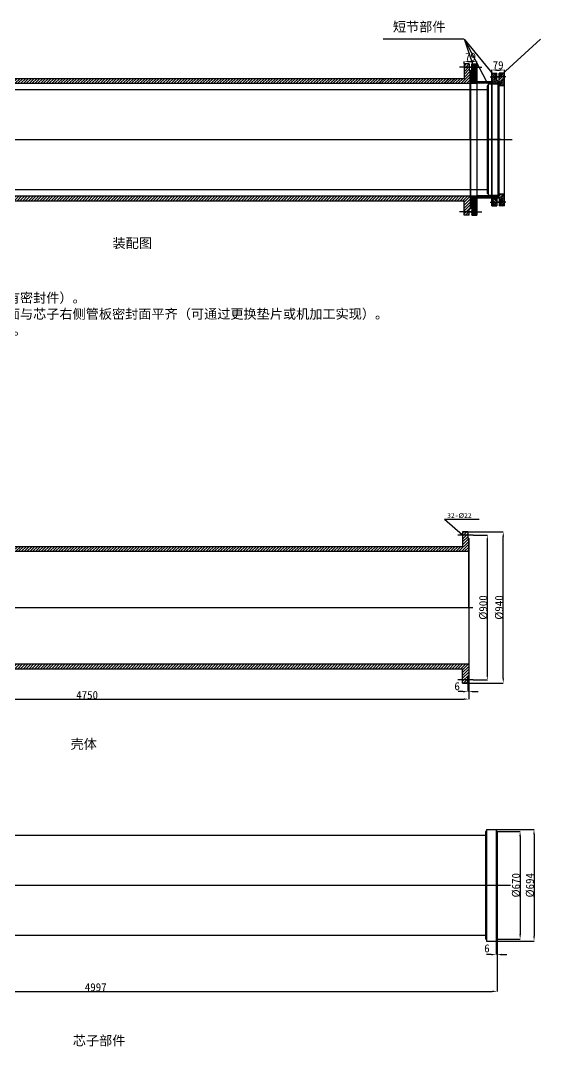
# Model space of a CAD drawing. Header units: inches. Extents: x -138276681 to 276513873, y -62941253 to 125880333.
# Drawn here: x 138259297 to 138262533, y 62936264 to 62942646 of the extents above; entities that cross this region are included whole.
import ezdxf

# ---------------------------------------------------------------- set-up
doc = ezdxf.new("R2010")
doc.units = ezdxf.units.IN
doc.header["$LTSCALE"] = 0.5
doc.header["$MEASUREMENT"] = 0
doc.linetypes.add('ACAD_ISO02W100', pattern=[15, 12, -3])
for name, color, linetype in [('假法兰2', 3, 'Continuous'), ('假法兰3', 3, 'Continuous'), ('假法兰4', 250, 'Continuous'), ('壳体', 7, 'Continuous'), ('接筒', 250, 'Continuous'), ('芯子', 1, 'Continuous'), ('装配', 1, 'Continuous')]:
    doc.layers.add(name, color=color, linetype=linetype)
doc.dimstyles.get("Standard").update_dxf_attribs({"dimscale": 10, "dimtxt": 5, "dimasz": 3, "dimexe": 0.018, "dimexo": 0.00625, "dimgap": 0.01, "dimtad": 1, "dimdec": 3, "dimdsep": 46, "dimtxsty": 'Standard', "dimcen": 0, "dimadec": 0, "dimazin": 2, "dimtfac": 1, "dimtdec": 3, "dimtofl": 0, "dimtmove": 2, "dimatfit": 3, "dimfxl": 0, "dimtolj": 1, "dimtzin": 0, "dimarcsym": 0})

# ---------------------------------------------------------------- blocks, each defined once
blk = doc.blocks.new('*D11')
at = {"layer": 'Defpoints', "color": 0}
for p in [(138257336.35876, 62938546.97844999), (138262086.35876, 62938562.97844999), (138262086.35876, 62938424.83319896)]:
    blk.add_point(p, dxfattribs=at)
at = {"layer": '壳体', "color": 0, "lineweight": -2}
for p, q in [((138257336.35876, 62938546.91594999), (138257336.35876, 62938424.65319896)), ((138262086.35876, 62938562.91594999), (138262086.35876, 62938424.65319896)), ((138257366.35876, 62938424.83319896), (138262056.35876, 62938424.83319896))]:
    blk.add_line(p, q, dxfattribs=at)
at = {"layer": '壳体', "color": 0}
for points in [[(138257366.35876, 62938429.83319896), (138257366.35876, 62938419.83319896), (138257336.35876, 62938424.83319896)], [(138262056.35876, 62938429.83319896), (138262056.35876, 62938419.83319896), (138262086.35876, 62938424.83319896)]]:
    blk.add_solid(points, dxfattribs=at)
at = {"layer": '壳体', "color": 0, "insert": (138259711.35876, 62938449.93319896), "char_height": 50, "attachment_point": 5}
blk.add_mtext('\\A1;4750', dxfattribs=at)
blk = doc.blocks.new('*D12')
at = {"layer": 'Defpoints', "color": 0}
for p in [(138262114.5960419, 62939444.47845), (138262114.5960419, 62938544.47844999), (138262202.4512049, 62938544.47844999)]:
    blk.add_point(p, dxfattribs=at)
at = {"layer": '壳体', "color": 0, "lineweight": -2}
for p, q in [((138262114.6585419, 62939444.47845), (138262202.6312049, 62939444.47845)), ((138262202.4512049, 62939414.47845), (138262202.4512049, 62938574.47844999)), ((138262114.6585419, 62938544.47844999), (138262202.6312049, 62938544.47844999))]:
    blk.add_line(p, q, dxfattribs=at)
at = {"layer": '壳体', "color": 0}
for points in [[(138262197.4512049, 62939414.47845), (138262207.4512049, 62939414.47845), (138262202.4512049, 62939444.47845)], [(138262197.4512049, 62938574.47844999), (138262207.4512049, 62938574.47844999), (138262202.4512049, 62938544.47844999)]]:
    blk.add_solid(points, dxfattribs=at)
at = {"layer": '壳体', "color": 0, "insert": (138262177.3512049, 62938994.47845002), "char_height": 50, "attachment_point": 5, "rotation": 90}
blk.add_mtext('\\A1;%%c900', dxfattribs=at)
blk = doc.blocks.new('*D13')
at = {"layer": 'Defpoints', "color": 0}
for p in [(138262048.35876, 62939464.47844999), (138262301.5204475, 62939464.47844999), (138262048.35876, 62938524.47844999)]:
    blk.add_point(p, dxfattribs=at)
at = {"layer": '壳体', "color": 0, "lineweight": -2}
for p, q in [((138262048.42126, 62939464.47844999), (138262301.7004475, 62939464.47844999)), ((138262301.5204475, 62938554.47844999), (138262301.5204475, 62939434.47844999)), ((138262048.42126, 62938524.47844999), (138262301.7004475, 62938524.47844999))]:
    blk.add_line(p, q, dxfattribs=at)
at = {"layer": '壳体', "color": 0}
for points in [[(138262296.5204475, 62939434.47844999), (138262306.5204475, 62939434.47844999), (138262301.5204475, 62939464.47844999)], [(138262296.5204475, 62938554.47844999), (138262306.5204475, 62938554.47844999), (138262301.5204475, 62938524.47844999)]]:
    blk.add_solid(points, dxfattribs=at)
at = {"layer": '壳体', "color": 0, "insert": (138262276.4204475, 62938994.47845002), "char_height": 50, "attachment_point": 5, "rotation": 90}
blk.add_mtext('\\A1;%%c940', dxfattribs=at)
blk = doc.blocks.new('*D14')
at = {"layer": 'Defpoints', "color": 0}
for p in [(138262080.35876, 62938524.47844999), (138262086.35876, 62938562.91594999), (138262080.35876, 62938471.2571065)]:
    blk.add_point(p, dxfattribs=at)
at = {"layer": '壳体', "color": 0, "lineweight": -2}
for p, q in [((138262080.35876, 62938524.41594999), (138262080.35876, 62938471.0771065)), ((138262086.35876, 62938562.85344999), (138262086.35876, 62938471.0771065)), ((138262050.35876, 62938471.2571065), (138262020.35876, 62938471.2571065)), ((138262116.35876, 62938471.2571065), (138262146.35876, 62938471.2571065))]:
    blk.add_line(p, q, dxfattribs=at)
at = {"layer": '壳体', "color": 0}
for points in [[(138262050.35876, 62938476.2571065), (138262050.35876, 62938466.2571065), (138262080.35876, 62938471.2571065)], [(138262116.35876, 62938476.2571065), (138262116.35876, 62938466.2571065), (138262086.35876, 62938471.2571065)]]:
    blk.add_solid(points, dxfattribs=at)
at = {"layer": '壳体', "color": 0, "insert": (138262014.4228531, 62938504.82126626), "char_height": 50, "attachment_point": 5}
blk.add_mtext('\\A1;6', dxfattribs=at)
blk = doc.blocks.new('*D42')
at = {"layer": 'Defpoints', "color": 0}
for p in [(138262263.35876, 62937601.7946799), (138262263.35876, 62936931.79467991), (138262406.5803019, 62936931.79467991)]:
    blk.add_point(p, dxfattribs=at)
at = {"layer": '芯子', "color": 0, "lineweight": -2}
for p, q in [((138262263.42126, 62937601.7946799), (138262406.7603019, 62937601.7946799)), ((138262406.5803019, 62937571.7946799), (138262406.5803019, 62936961.79467991)), ((138262263.42126, 62936931.79467991), (138262406.7603019, 62936931.79467991))]:
    blk.add_line(p, q, dxfattribs=at)
at = {"layer": '芯子', "color": 0}
for points in [[(138262401.5803019, 62937571.7946799), (138262411.5803019, 62937571.7946799), (138262406.5803019, 62937601.7946799)], [(138262401.5803019, 62936961.79467991), (138262411.5803019, 62936961.79467991), (138262406.5803019, 62936931.79467991)]]:
    blk.add_solid(points, dxfattribs=at)
at = {"layer": '芯子', "color": 0, "insert": (138262381.4803019, 62937266.79467992), "char_height": 50, "attachment_point": 5, "rotation": 90}
blk.add_mtext('\\A1;%%c670', dxfattribs=at)
blk = doc.blocks.new('*D43')
at = {"layer": 'Defpoints', "color": 0}
for p in [(138262257.35876, 62937613.7946799), (138262257.35876, 62936919.7946799), (138262493.1897776, 62936919.7946799)]:
    blk.add_point(p, dxfattribs=at)
at = {"layer": '芯子', "color": 0, "lineweight": -2}
for p, q in [((138262257.42126, 62937613.7946799), (138262493.3697776, 62937613.7946799)), ((138262493.1897776, 62937583.7946799), (138262493.1897776, 62936949.7946799)), ((138262257.42126, 62936919.7946799), (138262493.3697776, 62936919.7946799))]:
    blk.add_line(p, q, dxfattribs=at)
at = {"layer": '芯子', "color": 0}
for points in [[(138262488.1897776, 62937583.7946799), (138262498.1897776, 62937583.7946799), (138262493.1897776, 62937613.7946799)], [(138262488.1897776, 62936949.7946799), (138262498.1897776, 62936949.7946799), (138262493.1897776, 62936919.7946799)]]:
    blk.add_solid(points, dxfattribs=at)
at = {"layer": '芯子', "color": 0, "insert": (138262468.0897776, 62937266.79467992), "char_height": 50, "attachment_point": 5, "rotation": 90}
blk.add_mtext('\\A1;%%c694', dxfattribs=at)
blk = doc.blocks.new('*D44')
at = {"layer": 'Defpoints', "color": 0}
for p in [(138257266.35876, 62936986.72443147), (138262263.35876, 62936931.79467991), (138262263.35876, 62936606.95254218)]:
    blk.add_point(p, dxfattribs=at)
at = {"layer": '芯子', "color": 0, "lineweight": -2}
for p, q in [((138257266.35876, 62936986.66193147), (138257266.35876, 62936606.77254218)), ((138262263.35876, 62936931.73217991), (138262263.35876, 62936606.77254218)), ((138257296.35876, 62936606.95254218), (138262233.35876, 62936606.95254218))]:
    blk.add_line(p, q, dxfattribs=at)
at = {"layer": '芯子', "color": 0}
for points in [[(138257296.35876, 62936611.95254218), (138257296.35876, 62936601.95254218), (138257266.35876, 62936606.95254218)], [(138262233.35876, 62936611.95254218), (138262233.35876, 62936601.95254218), (138262263.35876, 62936606.95254218)]]:
    blk.add_solid(points, dxfattribs=at)
at = {"layer": '芯子', "color": 0, "insert": (138259764.85876, 62936632.05254218), "char_height": 50, "attachment_point": 5}
blk.add_mtext('\\A1;4997', dxfattribs=at)
blk = doc.blocks.new('*D46')
at = {"layer": 'Defpoints', "color": 0}
for p in [(138262257.35876, 62936919.7946799), (138262263.35876, 62936931.79467991), (138262257.35876, 62936835.42158555)]:
    blk.add_point(p, dxfattribs=at)
at = {"layer": '芯子', "color": 0, "lineweight": -2}
for p, q in [((138262257.35876, 62936919.7321799), (138262257.35876, 62936835.24158555)), ((138262263.35876, 62936931.73217991), (138262263.35876, 62936835.24158555)), ((138262227.35876, 62936835.42158555), (138262197.35876, 62936835.42158555)), ((138262293.35876, 62936835.42158555), (138262323.35876, 62936835.42158555))]:
    blk.add_line(p, q, dxfattribs=at)
at = {"layer": '芯子', "color": 0}
for points in [[(138262227.35876, 62936840.42158555), (138262227.35876, 62936830.42158555), (138262257.35876, 62936835.42158555)], [(138262293.35876, 62936840.42158555), (138262293.35876, 62936830.42158555), (138262263.35876, 62936835.42158555)]]:
    blk.add_solid(points, dxfattribs=at)
at = {"layer": '芯子', "color": 0, "insert": (138262200.0633715, 62936874.18024231), "char_height": 50, "attachment_point": 5}
blk.add_mtext('\\A1;6', dxfattribs=at)
blk = doc.blocks.new('壳体')
at = {"layer": '壳体'}
h = blk.add_hatch(dxfattribs=at)
h.set_pattern_fill('ANSI31', color=256, scale=100, style=0)
h.set_pattern_definition([(45, (4726.085463285446, 457.8402241244912), (-8.838834764831843, 8.838834764831844), [])])
h.paths.add_polyline_path([(4744, 470.0000000074506), (4712, 470), (4712, 450.0000000074506), (4744, 450.0000000074506)])
h.paths.add_polyline_path([(4744, -450.0000000074506), (4712, -450.0000000074506), (4712, -470), (4744, -470.0000000074506)])
h.paths.add_polyline_path([(0, 350), (4750, 350), (4750, 431.5000000074506), (4744, 431.5), (4744, 450.0000000074506), (4712, 450.0000000074506), (4712.000000029802, 380.4109851643443), (63.99999997019768, 380.4109840095043), (64, 420), (0, 419.9999999925494), (0, 407.1245800331235), (-6, 407.1245800331235), (-6, 394), (0, 394)])
h.paths.add_polyline_path([(0, 447.5), (0, 419.9999999925494), (64, 420), (64, 447.5)], flags=17)
h.paths.add_polyline_path([(63.99999997019768, -380.4109840095043), (4712.000000029802, -380.4109851643443), (4712, -450.0000000074506), (4744, -450.0000000074506), (4744, -431.5), (4750, -431.5000000074506), (4750, -350), (0, -350), (0, -394), (-6, -394), (-6, -407.1245800331235), (0, -407.1245800331235), (0, -419.9999999925494), (64, -420)])
h.paths.add_polyline_path([(0, -419.9999999925494), (0, -447.5), (64, -447.5), (64, -420)], flags=17)
for p, q in [((0, 407.1245800331235), (0, 447.5)), ((0, 447.5), (64, 447.5)), ((64, 447.5), (63.99999997019768, 380.4109840095043)), ((4778.237281948328, 450.0000000074506), (4682.471121758223, 450.0000000074506)), ((4744, 470.0000000074506), (4712, 470)), ((4712, 470), (4712.000000029802, 380.4109851643443)), ((4744, 470), (4744, 431.5)), ((-17.56384909152985, 419.9999999925494), (77.40967524051666, 420)), ((-6, 407.1245800405741), (-6, -407.1245800405741)), ((0, 407.1245800331235), (-6, 407.1245800331235)), ((0, 394), (-6, 394)), ((0, -394), (0, 393.9999999925494)), ((4744, 431.5), (4750, 431.5000000074506)), ((4750, 431.5000000074506), (4750, -431.5000000074506)), ((4750, 0), (4750, 431.4999999925494)), ((0, 350), (4750, 350)), ((64, 380.4109840095043), (4712.000000029802, 380.4109851643443)), ((-185.7936943471432, 0), (4914.206305652857, 0)), ((0, -350), (4750, -350)), ((64, -447.5), (63.99999997019768, -380.4109840095043)), ((64, -380.4109840095043), (4712.000000029802, -380.4109851643443)), ((4712, -470), (4712.000000029802, -380.4109851643443)), ((-17.56384909152985, -419.9999999925494), (77.40967524051666, -420)), ((0, -394), (-6, -394)), ((0, -407.1245800331235), (-6, -407.1245800331235)), ((0, -447.5), (0, -407.1245800331235)), ((0, -407.1245800331235), (0, -447.5)), ((4744, -470), (4744, -431.5)), ((4744, -431.5), (4750, -431.5000000074506)), ((0, -447.5), (64, -447.5)), ((4778.237281948328, -450.0000000074506), (4682.471121758223, -450.0000000074506)), ((4744, -470.0000000074506), (4712, -470))]:
    blk.add_line(p, q, dxfattribs=at)
blk = doc.blocks.new('假法兰(2)')
at = {"layer": '假法兰2'}
h = blk.add_hatch(dxfattribs=at)
h.set_pattern_fill('ANSI31', color=256, scale=20, angle=90, style=0)
h.set_pattern_definition([(135, (-138262534.2456405, -62938994.47844999), (-1.767766952966369, -1.767766952966369), [])])
h.paths.add_polyline_path([(38, 450.0000000074506), (6, 450.0000000074506), (6, 426), (0, 426), (0, 350), (38, 350)])
h.paths.add_polyline_path([(38, 450.0000000074506), (38, 470), (6, 470.0000000074506), (6, 450.0000000074506)])
h.paths.add_polyline_path([(0, -426), (6, -426), (6, -450.0000000074505), (38, -450.0000000074505), (38, -350), (0, -350)])
h.paths.add_polyline_path([(38, -470), (38, -450.0000000074506), (6, -450.0000000074505), (6, -470.0000000074505)])
for p, q in [((-28.34884703159332, 450.0000000074506), (69.29719817638397, 450.0000000074506)), ((5.999999970197678, 470.0000000074506), (38, 470)), ((6, 426), (6, 470)), ((38, 470), (38, -469.9999999925494)), ((0, -426), (0, 426)), ((0, 426), (6, 426)), ((0, 350), (38, 350)), ((-18.22916933894157, 0), (52.2109183371067, 0)), ((0, -350), (38, -350)), ((0, -426), (6, -426)), ((6, -426), (6, -470)), ((-28.34884703159332, -450.0000000074506), (69.29719817638397, -450.0000000074506)), ((5.999999970197678, -470.0000000074506), (38, -470))]:
    blk.add_line(p, q, dxfattribs=at)
blk = doc.blocks.new('假法兰(3)')
at = {"layer": '假法兰3'}
h = blk.add_hatch(dxfattribs=at)
h.set_pattern_fill('ANSI31', color=256, scale=60, angle=90, style=0)
h.set_pattern_definition([(135, (-138263848.9254724, -62938994.47844999), (-5.303300858899107, -5.303300858899106), [])])
h.paths.add_polyline_path([(32, 390), (32, 412.5000000074506), (0, 412.5), (0, 390)])
h.paths.add_polyline_path([(32, 390), (1.77635683940025e-15, 390), (3.552713678800501e-15, 350.0000000149012), (37.99999999938763, 350.0000000149012), (38, 365.0000000074506), (32, 365.0000000074506)])
h.paths.add_polyline_path([(32, -365.0000000074506), (37.99999997019768, -365.0000000074506), (37.99999997081005, -350.0000000149012), (0, -350.0000000149012), (0, -390), (32, -389.9999999999999)])
h.paths.add_polyline_path([(32, -412.5000000074505), (32, -390), (1.77635683940025e-15, -389.9999999999999), (1.77635683940025e-15, -412.4999999999998)])
at = {"layer": '假法兰3', "color": 3}
for p, q in [((-9.56914135813713, 390), (42.35759526491165, 390)), ((0, -412.5000000074506), (0, 412.5)), ((0, 412.5), (32, 412.5000000074506)), ((0, -335.0000000074506), (0, 390)), ((32, 365.0000000074506), (32, 412.5)), ((0, 350.0000000149012), (37.99999997019768, 350.0000000149012)), ((38, 365.0000000074506), (32, 365.0000000074506)), ((38, 365.0000000074506), (37.99999997019768, -365.0000000149012)), ((57.62242576479912, 0), (-19.92673662304878, 0)), ((-19.92673662304878, 0), (38, 0)), ((0, -350.0000000149012), (37.99999997019768, -350.0000000149012)), ((38, -365.0000000074506), (32, -365.0000000074506)), ((32, -365.0000000074506), (32, -412.5)), ((-9.56914135813713, -390), (42.35759526491165, -390)), ((0, -412.5), (32, -412.5000000074506))]:
    blk.add_line(p, q, dxfattribs=at)
blk = doc.blocks.new('假法兰(4)')
at = {"layer": '假法兰4'}
h = blk.add_hatch(dxfattribs=at)
h.set_pattern_fill('ANSI31', color=256, scale=60, style=0)
h.set_pattern_definition([(45, (-138264312.1090329, -62938994.47844999), (-5.303300858899106, 5.303300858899107), [])])
h.paths.add_polyline_path([(-5.999999998856897, 337.0000000074506), (0, 337.0000000074506), (0, 365.0000000074506), (-6, 365.0000000074506)])
h.paths.add_polyline_path([(8.881784197001252e-16, 337.0000000074506), (32, 337.0000000074506), (32.00000000000001, 390), (-4.440892098500626e-16, 390), (0, 365.0000000074506)])
h.paths.add_polyline_path([(32, 390), (32, 412.5), (0, 412.5000000074506), (0, 390)])
h.paths.add_polyline_path([(0, -337.0000000074506), (-5.99999997134078, -337.0000000074506), (-5.999999970197678, -365.0000000074506), (4.440892098500626e-16, -365.0000000074506)])
h.paths.add_polyline_path([(0, -365.0000000074506), (0, -390), (31.99999999999999, -390), (31.99999999999999, -337.0000000074506), (4.440892098500626e-16, -337.0000000074505)])
h.paths.add_polyline_path([(32, -412.5), (32, -390), (0, -390.0000000000001), (4.440892098500626e-16, -412.5000000074506)])
for p, q in [((41.56914135813713, 390), (-10.35759526491165, 390)), ((32, 412.5), (0, 412.5000000074506)), ((0, 365.0000000074506), (0, 412.5)), ((32, -412.5000000074506), (32, 412.5)), ((32, -335.0000000074506), (32, 390)), ((-6, 365.0000000074506), (-5.999999970197678, -365.0000000149012)), ((-6, 365.0000000074506), (0, 365.0000000074506)), ((-6, 337.0000000074506), (32, 337.0000000074506)), ((-25.62242576479912, 0), (51.92673662304878, 0)), ((-6, -337.0000000074506), (32, -337.0000000074506)), ((-6, -365.0000000074506), (0, -365.0000000074506)), ((0, -365.0000000074506), (0, -412.5)), ((41.56914135813713, -390), (-10.35759526491165, -390)), ((32, -412.5), (0, -412.5000000074506))]:
    blk.add_line(p, q, dxfattribs=at)
at = {"layer": '假法兰4', "linetype": 'ACAD_ISO02W100', "ltscale": 5}
blk.add_line((0, -365.0000000074506), (0, 365.0000000074506), dxfattribs=at)
blk = doc.blocks.new('芯子2')
at = {"layer": '芯子'}
for p, q in [((60, 393.9999999925494), (0, 393.9999999925494)), ((0, -393.9999999925494), (0, 393.9999999925494)), ((60, -393.9999999925494), (60, 393.9999999925494)), ((-6, 349.0000000149012), (-6, -349)), ((-6, 349), (0, 349)), ((66, 349), (60, 349)), ((66, -349.0000000074506), (66, 349)), ((4919, 335.000000089407), (4919, -335.0000000819564)), ((4925, 335.0000000819564), (4919, 335.0000000819564)), ((4925, 347.0000000074506), (4985, 347)), ((4925, 347), (4925.000000029802, -347.0000000074506)), ((4985, 347), (4985.000000029802, -347.0000000074506)), ((4991, 334.9999999925494), (4985, 335.0000000074506)), ((4991, 334.9999999925494), (4990.999999970198, -334.9999999925494)), ((66, 310.8372967690229), (4925, 310.8372967690229)), ((66, -310.8372967690229), (4925, -310.8372967690229)), ((-6, -349), (0, -349)), ((66, -349), (60, -349)), ((4925, -335.0000000819564), (4919, -335.0000000819564)), ((4925, -347.0000000074506), (4985, -347)), ((4991, -334.9999999925494), (4985, -335.0000000074506)), ((60, -393.9999999925494), (0, -393.9999999925494))]:
    blk.add_line(p, q, dxfattribs=at)
at = {"layer": '芯子', "color": 1}
blk.add_line((-32.64762529730797, 0), (5073.856197357178, 0), dxfattribs=at)
blk = doc.blocks.new('接筒(1)')
at = {"layer": '接筒'}
h = blk.add_hatch(dxfattribs=at)
h.set_pattern_fill('ANSI31', color=256, scale=40, style=0)
h.set_pattern_definition([(45, (-138262529.7258345, -62940891.40309459), (-3.535533905932737, 3.535533905932738), [])])
h.paths.add_polyline_path([(92.99999997019768, 362.0000000149012), (-2.980232238769531e-08, 362.0000000149012), (-2.980232238769531e-08, 350.0000000149012), (92.99999997019768, 350.0000000149012)])
h.paths.add_polyline_path([(92.99999994039536, -350.0000000149012), (0, -350.0000000149012), (0, -362.0000000149012), (92.99999994039536, -362.0000000149012)])
for p, q in [((-2.980232238769531e-08, 362.0000000149012), (92.99999997019768, 362.0000000149012)), ((-2.980232238769531e-08, 362.0000000149012), (0, -362.0000000074506)), ((92.99999997019768, 350.0000000149012), (-2.980232238769531e-08, 350.0000000149012)), ((92.99999997019768, 362.0000000149012), (92.99999994039536, -362.0000000074506)), ((-25.1686232984066, 0), (116.2231582403183, 0)), ((92.99999997019768, -350.0000000149012), (-2.980232238769531e-08, -350.0000000149012)), ((-2.980232238769531e-08, -362.0000000149012), (92.99999997019768, -362.0000000149012))]:
    blk.add_line(p, q, dxfattribs=at)
blk = doc.blocks.new('*D139')
at = {"layer": 'Defpoints', "color": 0, "lineweight": -3}
for p in [(138262057.9660666, 62942375.44400883), (138262136.9660666, 62942390.38659824), (138262136.9660666, 62942375.44400883)]:
    blk.add_point(p, dxfattribs=at)
at = {"layer": '接筒', "color": 0, "lineweight": -2}
for p, q in [((138262057.9660666, 62942375.50650883), (138262057.9660666, 62942390.56659824)), ((138262087.9660666, 62942390.38659824), (138262106.9660666, 62942390.38659824)), ((138262136.9660666, 62942375.50650883), (138262136.9660666, 62942390.56659824))]:
    blk.add_line(p, q, dxfattribs=at)
for points in [[(138262087.9660666, 62942385.38659824), (138262087.9660666, 62942395.38659824), (138262057.9660666, 62942390.38659824)], [(138262106.9660666, 62942395.38659824), (138262106.9660666, 62942385.38659824), (138262136.9660666, 62942390.38659824)]]:
    blk.add_solid(points, dxfattribs=at)
at = {"layer": '接筒', "color": 0, "lineweight": -2, "insert": (138262097.4660666, 62942420.38659824), "char_height": 50, "attachment_point": 5}
blk.add_mtext('\\A1;79', dxfattribs=at)
blk = doc.blocks.new('*D140')
at = {"layer": 'Defpoints', "color": 0, "lineweight": -3}
for p in [(138262308.9660666, 62942338.00578893), (138262229.9660666, 62942317.94400883), (138262308.9660666, 62942317.94400883)]:
    blk.add_point(p, dxfattribs=at)
at = {"layer": '接筒', "color": 0, "lineweight": -2}
for p, q in [((138262229.9660666, 62942318.00650883), (138262229.9660666, 62942338.18578893)), ((138262259.9660666, 62942338.00578893), (138262278.9660666, 62942338.00578893)), ((138262308.9660666, 62942318.00650883), (138262308.9660666, 62942338.18578893))]:
    blk.add_line(p, q, dxfattribs=at)
for points in [[(138262259.9660666, 62942333.00578893), (138262259.9660666, 62942343.00578893), (138262229.9660666, 62942338.00578893)], [(138262278.9660666, 62942343.00578893), (138262278.9660666, 62942333.00578893), (138262308.9660666, 62942338.00578893)]]:
    blk.add_solid(points, dxfattribs=at)
at = {"layer": '接筒', "color": 0, "lineweight": -2, "insert": (138262269.4660666, 62942368.00578893), "char_height": 50, "attachment_point": 5}
blk.add_mtext('\\A1;79', dxfattribs=at)

msp = doc.modelspace()

# ---------------------------------------------------------------- hatches: boundary and pattern name
at = {"layer": '壳体'}
h = msp.add_hatch(dxfattribs=at)
h.set_pattern_fill('ANSI31', color=256, scale=100, style=0)
h.set_pattern_definition([(45, (138262062.4442233, 62939452.31867412), (-8.838834764831843, 8.838834764831844), [])])
h.paths.add_polyline_path([(138262080.35876, 62939464.47845), (138262048.35876, 62939464.47844999), (138262048.35876, 62939444.47845), (138262080.35876, 62939444.47845)])
h.paths.add_polyline_path([(138262080.35876, 62938544.47844999), (138262048.35876, 62938544.47844999), (138262048.35876, 62938524.47844999), (138262080.35876, 62938524.47844999)])
h.paths.add_polyline_path([(138257336.35876, 62939344.47844999), (138262086.35876, 62939344.47844999), (138262086.35876, 62939425.97845), (138262080.35876, 62939425.97844999), (138262080.35876, 62939444.47845), (138262048.35876, 62939444.47845), (138262048.35876, 62939374.88943516), (138257400.35876, 62939374.889434), (138257400.35876, 62939414.47844999), (138257336.35876, 62939414.47844999), (138257336.35876, 62939401.60303003), (138257330.35876, 62939401.60303003), (138257330.35876, 62939388.47844999), (138257336.35876, 62939388.47844999)])
h.paths.add_polyline_path([(138257336.35876, 62939441.97844999), (138257336.35876, 62939414.47844999), (138257400.35876, 62939414.47844999), (138257400.35876, 62939441.97844999)], flags=17)
h.paths.add_polyline_path([(138257400.35876, 62938614.06746598), (138262048.35876, 62938614.06746483), (138262048.35876, 62938544.47844999), (138262080.35876, 62938544.47844999), (138262080.35876, 62938562.97844999), (138262086.35876, 62938562.97844999), (138262086.35876, 62938644.47844999), (138257336.35876, 62938644.47844999), (138257336.35876, 62938600.47844999), (138257330.35876, 62938600.47844999), (138257330.35876, 62938587.35386996), (138257336.35876, 62938587.35386996), (138257336.35876, 62938574.47845), (138257400.35876, 62938574.47844999)])
h.paths.add_polyline_path([(138257336.35876, 62938574.47845), (138257336.35876, 62938546.97844999), (138257400.35876, 62938546.97844999), (138257400.35876, 62938574.47844999)], flags=17)

# ---------------------------------------------------------------- linework, layer by layer
for p, q in [((138262080.35876, 62939464.47845), (138262048.35876, 62939464.47844999)), ((138262048.35876, 62939464.47844999), (138262048.35876, 62939374.88943516)), ((138262080.35876, 62939464.47844999), (138262080.35876, 62939425.97844999)), ((138262114.5960419, 62939444.47845), (138262018.8298818, 62939444.47845)), ((138262080.35876, 62939425.97844999), (138262086.35876, 62939425.97845)), ((138262086.35876, 62939425.97845), (138262086.35876, 62938562.97844999)), ((138262086.35876, 62938994.47844999), (138262086.35876, 62939425.97844999)), ((138257336.35876, 62939344.47844999), (138262086.35876, 62939344.47844999)), ((138257400.35876, 62939374.889434), (138262048.35876, 62939374.88943516)), ((138257295.0098981, 62938994.47844999), (138262111.5768867, 62938994.47844999)), ((138257336.35876, 62938644.47844999), (138262086.35876, 62938644.47844999)), ((138257400.35876, 62938614.06746598), (138262048.35876, 62938614.06746483)), ((138262048.35876, 62938524.47844999), (138262048.35876, 62938614.06746483)), ((138262114.5960419, 62938544.47844999), (138262018.8298818, 62938544.47844999)), ((138262080.35876, 62938524.47844999), (138262048.35876, 62938524.47844999)), ((138262080.35876, 62938524.47844999), (138262080.35876, 62938562.97844999)), ((138262080.35876, 62938562.97844999), (138262086.35876, 62938562.97844999))]:
    msp.add_line(p, q, dxfattribs=at)
at = {"layer": '接筒'}
for p, q in [((138262055.675555, 62942530.64996338), (138261553.270666, 62942530.64996338)), ((138262122.238441, 62942342.29565459), (138262060.1480698, 62942530.64996337)), ((138262199.8114718, 62942263.998871), (138262060.1480698, 62942530.64996337)), ((138262240.543303, 62942310.38507291), (138262060.1480698, 62942530.64996337)), ((138262291.0986935, 62942308.28196061), (138262533.3697287, 62942530.64996338)), ((138262048.35876, 62939444.47845), (138261935.0228552, 62939541.70773955)), ((138262152.3420205, 62939541.70773955), (138261935.0228552, 62939541.70773955))]:
    msp.add_line(p, q, dxfattribs=at)

# ---------------------------------------------------------------- block references
for name, p in [('芯子2', (138257282.9660666, 62941905.44400883)), ('接筒(1)', (138262136.9660666, 62941905.44400883)), ('芯子2', (138257272.35876, 62937266.7946799))]:
    msp.add_blockref(name, p, dxfattribs=at)
at = {"layer": '装配'}
for name, p in [('壳体', (138257345.9660666, 62941905.44400883)), ('假法兰(2)', (138262098.9660666, 62941905.44400883)), ('假法兰(3)', (138262229.9660666, 62941905.44400883)), ('假法兰(4)', (138262276.9660666, 62941905.44400883))]:
    msp.add_blockref(name, p, dxfattribs=at)

# ---------------------------------------------------------------- texts
at = {"layer": '接筒', "attachment_point": 1}
for s, insert, char_height, width in [('{\\fSimSun|b0|i0|c134|p2;短节部件}', (138261614.7335118, 62942636.7688349), 60, 412.635127723217), ('{\\fSimSun|b0|i0|c134|p2;装配图}', (138259869.5285743, 62941291.00707931), 60, 412.635127723217), ('{\\fSimSun|b1|i0|c134|p2;\\H1.3333x;装配说明\\fSimSun|b0|i0|c134|p2;\\H0.75x;：\\P    1、假法兰1与壳体对芯子左侧管板进行密封（设备原有密封件）。\\P    2、壳体通过与短节部件相连增加长度使假法兰3密封面与芯子右侧管板密封面平齐（可通过更换垫片或机加工实现）。\\P    3、假法兰4密封面同时密封假法兰3与芯子右侧密封面。\\P    4、图中密封件预留厚度为3mm。}', (138257166.4182168, 62941084.07951358), 60, 5200.176982760429), ('32-%%C22', (138261952.5975401, 62939581.79697864), 30, 335.1568292081356), ('{\\fSimSun|b0|i0|c134|p2;壳体}', (138259608.3377678, 62938175.57168198), 60, 412.635127723217), ('{\\fSimSun|b0|i0|c134|p2;芯子部件}', (138259622.4741093, 62936330.52678704), 60, 412.635127723217)]:
    msp.add_mtext(s, dxfattribs=dict(at, insert=insert, char_height=char_height, width=width))

# ---------------------------------------------------------------- dimensions: what is measured, and where the dimension line sits
at = {"layer": '壳体'}
for base, p1, p2, picture, middle in [((138262301.5204475, 62939464.47844999), (138262048.35876, 62938524.47844999), (138262048.35876, 62939464.47844999), '*D13', (138262276.4204475, 62938994.47845002)), ((138262202.4512049, 62938544.47844999), (138262114.5960419, 62939444.47845), (138262114.5960419, 62938544.47844999), '*D12', (138262177.3512049, 62938994.47845002))]:
    dim = msp.add_linear_dim(base=base, p1=p1, p2=p2, angle=90, dimstyle='Standard', override={"dimpost": '%%c<>'}, dxfattribs=at)
    dim.commit()
    dim.dimension.update_dxf_attribs({"geometry": picture, "text_midpoint": middle})
dim = msp.add_linear_dim(base=(138262086.35876, 62938424.83319896), p1=(138257336.35876, 62938546.97844999), p2=(138262086.35876, 62938562.97844999), dimstyle='Standard', dxfattribs=at)
dim.commit()
dim.dimension.update_dxf_attribs({"geometry": '*D11', "text_midpoint": (138259711.35876, 62938449.93319896)})
dim = msp.add_linear_dim(base=(138262080.35876, 62938471.2571065), p1=(138262086.35876, 62938562.91594999), p2=(138262080.35876, 62938524.47844999), dimstyle='Standard', dxfattribs=at)
dim.commit()
dim.dimension.update_dxf_attribs({"geometry": '*D14', "text_midpoint": (138262014.4228531, 62938504.82126626), "dimtype": 160})
at = {"layer": '接筒'}
for base, p1, p2, picture, middle in [((138262136.9660666, 62942390.38659824), (138262057.9660666, 62942375.44400883), (138262136.9660666, 62942375.44400883), '*D139', (138262097.4660666, 62942420.38659824)), ((138262308.9660666, 62942338.00578893), (138262229.9660666, 62942317.94400883), (138262308.9660666, 62942317.94400883), '*D140', (138262269.4660666, 62942368.00578893))]:
    dim = msp.add_linear_dim(base=base, p1=p1, p2=p2, dimstyle='Standard', dxfattribs=at)
    dim.commit()
    dim.dimension.update_dxf_attribs({"geometry": picture, "text_midpoint": middle})
at = {"layer": '芯子'}
for base, p1, p2, picture, middle in [((138262493.1897776, 62936919.7946799), (138262257.35876, 62937613.7946799), (138262257.35876, 62936919.7946799), '*D43', (138262468.0897776, 62937266.79467992)), ((138262406.5803019, 62936931.79467991), (138262263.35876, 62937601.7946799), (138262263.35876, 62936931.79467991), '*D42', (138262381.4803019, 62937266.79467992))]:
    dim = msp.add_linear_dim(base=base, p1=p1, p2=p2, angle=90, dimstyle='Standard', override={"dimpost": '%%c<>'}, dxfattribs=at)
    dim.commit()
    dim.dimension.update_dxf_attribs({"geometry": picture, "text_midpoint": middle})
dim = msp.add_linear_dim(base=(138262263.35876, 62936606.95254218), p1=(138257266.35876, 62936986.72443147), p2=(138262263.35876, 62936931.79467991), dimstyle='Standard', dxfattribs=at)
dim.commit()
dim.dimension.update_dxf_attribs({"geometry": '*D44', "text_midpoint": (138259764.85876, 62936632.05254218)})
dim = msp.add_linear_dim(base=(138262257.35876, 62936835.42158555), p1=(138262263.35876, 62936931.79467991), p2=(138262257.35876, 62936919.7946799), dimstyle='Standard', dxfattribs=at)
dim.commit()
dim.dimension.update_dxf_attribs({"geometry": '*D46', "text_midpoint": (138262200.0633715, 62936874.18024231), "dimtype": 160})

doc.saveas('drawing.dxf')
